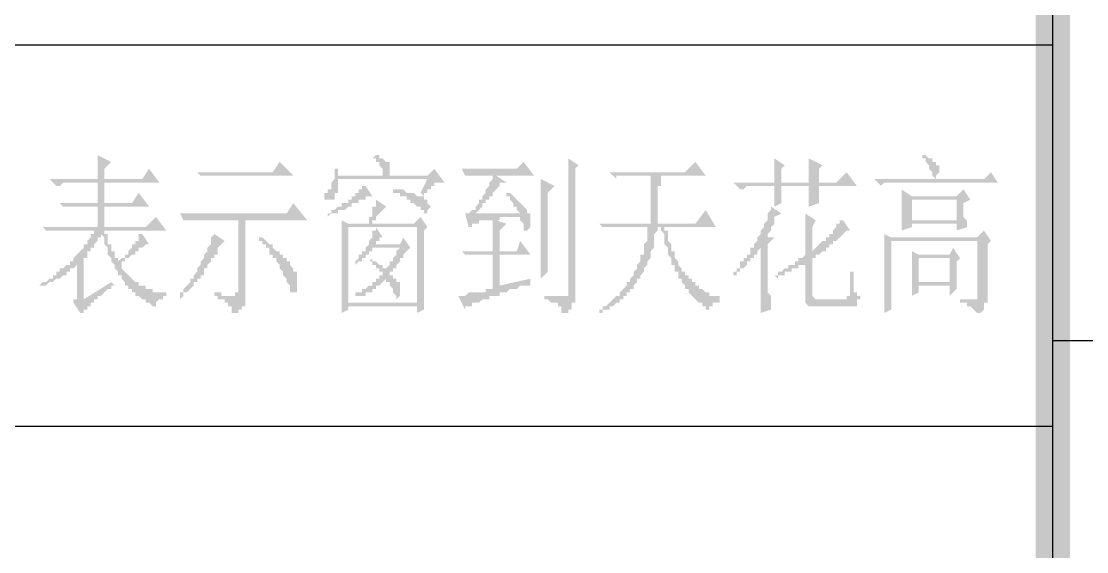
# Model space of a CAD drawing. Header units: inches. Extents: x 11 to 286, y 6 to 196.
# Drawn here: x 241.81 to 254.94, y 31.32 to 37.86 of the extents above; entities that cross this region are included whole.
import ezdxf

# ---------------------------------------------------------------- set-up
doc = ezdxf.new("R2010")
doc.units = ezdxf.units.IN
doc.header["$MEASUREMENT"] = 0
doc.layers.add('PDF_几何图形', color=7, linetype='Continuous')
doc.layers.add('PDF_实体填充', color=7, linetype='Continuous', true_color=0xffffff)

msp = doc.modelspace()

# ---------------------------------------------------------------- hatches: boundary and pattern name
at = {"layer": 'PDF_实体填充', "transparency": 33554559}
h = msp.add_hatch(color=7, dxfattribs=at)
h.paths.add_polyline_path([(254.734, 9.031), (254.31, 9.454), (14.661, 9.031)], flags=0)
h.paths.add_polyline_path([(254.31, 9.454), (14.661, 9.031), (15.085, 9.454)], flags=0)
h.paths.add_polyline_path([(14.661, 9.031), (15.085, 9.454), (14.661, 191.445)], flags=0)
h.paths.add_polyline_path([(15.085, 9.454), (14.661, 191.445), (15.085, 191.022)], flags=0)
h.paths.add_polyline_path([(14.661, 191.445), (15.085, 191.022), (254.734, 191.445)], flags=0)
h.paths.add_polyline_path([(15.085, 191.022), (254.734, 191.445), (254.31, 191.022)], flags=0)
h.paths.add_polyline_path([(254.734, 191.445), (254.31, 191.022), (254.734, 9.031)], flags=0)
h.paths.add_polyline_path([(254.31, 191.022), (254.734, 9.031), (254.31, 9.454), (254.31, 191.022)], flags=0)
h = msp.add_hatch(color=7, dxfattribs=at)
h.paths.add_polyline_path([(254.31, 191.445), (254.734, 191.022), (282.716, 191.445)], flags=0)
h.paths.add_polyline_path([(254.734, 191.022), (282.716, 191.445), (282.335, 191.022)], flags=0)
h.paths.add_polyline_path([(282.716, 191.445), (282.335, 191.022), (282.716, 9.031)], flags=0)
h.paths.add_polyline_path([(282.335, 191.022), (282.716, 9.031), (282.335, 9.454)], flags=0)
h.paths.add_polyline_path([(282.716, 9.031), (282.335, 9.454), (254.31, 9.031)], flags=0)
h.paths.add_polyline_path([(282.335, 9.454), (254.31, 9.031), (254.734, 9.454)], flags=0)
h.paths.add_polyline_path([(254.31, 9.031), (254.734, 9.454), (254.31, 191.445)], flags=0)
h.paths.add_polyline_path([(254.734, 9.454), (254.31, 191.445), (254.734, 191.022), (254.734, 9.454)], flags=0)
for points in [[(242.584, 34.431), (242.923, 34.643), (242.965, 34.6), (242.923, 34.6), (242.923, 34.558), (242.88, 34.558), (242.838, 34.516), (242.796, 34.473), (242.753, 34.473), (242.753, 34.431), (242.711, 34.431), (242.711, 34.389), (242.669, 34.389), (242.669, 34.346), (242.626, 34.346), (242.626, 34.304), (242.584, 34.304), (242.584, 34.262), (242.542, 34.262), (242.457, 34.389), (242.457, 34.431), (242.499, 34.431), (242.499, 34.473), (242.499, 34.516), (242.499, 34.854), (242.457, 34.812), (242.415, 34.812), (242.415, 34.77), (242.372, 34.77), (242.372, 34.727), (242.33, 34.727), (242.288, 34.685), (242.245, 34.685), (242.203, 34.643), (242.161, 34.643), (242.118, 34.6), (242.076, 34.6), (242.034, 34.6), (242.076, 34.643), (242.118, 34.643), (242.161, 34.685), (242.203, 34.685), (242.203, 34.727), (242.245, 34.727), (242.245, 34.77), (242.288, 34.77), (242.288, 34.812), (242.33, 34.812), (242.372, 34.854), (242.415, 34.854), (242.415, 34.897), (242.457, 34.897), (242.457, 34.939), (242.499, 34.981), (242.542, 35.024), (242.584, 35.066), (242.584, 35.108), (242.626, 35.108), (242.626, 35.151), (242.669, 35.193), (242.669, 35.235), (242.711, 35.235), (242.711, 35.278), (242.288, 35.278), (242.245, 35.278), (242.203, 35.278), (242.161, 35.278), (242.118, 35.278), (242.076, 35.32), (242.753, 35.32), (242.753, 35.574), (242.499, 35.574), (242.457, 35.574), (242.415, 35.574), (242.372, 35.574), (242.33, 35.574), (242.288, 35.616), (242.753, 35.616), (242.753, 35.87), (242.372, 35.87), (242.33, 35.87), (242.288, 35.828), (242.245, 35.828), (242.161, 35.913), (242.753, 35.913), (242.753, 35.955), (242.753, 35.997), (242.753, 36.04), (242.753, 36.082), (242.753, 36.124), (242.753, 36.167), (242.753, 36.209), (242.923, 36.124), (242.838, 36.04), (242.838, 35.913), (243.304, 35.913), (243.388, 36.04), (243.515, 35.87), (242.838, 35.87), (242.838, 35.616), (243.177, 35.616), (243.261, 35.743), (243.388, 35.574), (242.838, 35.574), (242.838, 35.32), (243.346, 35.32), (243.473, 35.447), (243.6, 35.278), (242.838, 35.278), (242.838, 35.235), (242.88, 35.235), (242.88, 35.193), (242.88, 35.151), (242.88, 35.108), (242.923, 35.108), (242.923, 35.066), (242.923, 35.024), (242.965, 35.024), (242.965, 34.981), (242.965, 34.939), (243.007, 34.939), (243.007, 34.897), (243.05, 34.939), (243.092, 34.939), (243.092, 34.981), (243.134, 34.981), (243.134, 35.024), (243.177, 35.066), (243.177, 35.108), (243.219, 35.108), (243.219, 35.151), (243.261, 35.151), (243.261, 35.193), (243.261, 35.235), (243.304, 35.235), (243.388, 35.108), (243.346, 35.108), (243.304, 35.066), (243.261, 35.066), (243.261, 35.024), (243.219, 35.024), (243.219, 34.981), (243.177, 34.981), (243.134, 34.939), (243.092, 34.939), (243.092, 34.897), (243.05, 34.897), (243.05, 34.854), (243.05, 34.812), (243.092, 34.77), (243.134, 34.727), (243.177, 34.685), (243.219, 34.643), (243.261, 34.643), (243.261, 34.6), (243.304, 34.6), (243.346, 34.6), (243.346, 34.558), (243.388, 34.558), (243.431, 34.558), (243.431, 34.516), (243.473, 34.516), (243.515, 34.516), (243.558, 34.516), (243.6, 34.516), (243.6, 34.473), (243.558, 34.473), (243.558, 34.431), (243.515, 34.431), (243.473, 34.389), (243.473, 34.346), (243.431, 34.346), (243.388, 34.389), (243.346, 34.389), (243.346, 34.431), (243.304, 34.431), (243.261, 34.473), (243.219, 34.473), (243.219, 34.516), (243.177, 34.516), (243.177, 34.558), (243.134, 34.558), (243.134, 34.6), (243.092, 34.6), (243.092, 34.643), (243.05, 34.685), (243.05, 34.727), (243.007, 34.727), (243.007, 34.77), (242.965, 34.812), (242.965, 34.854), (242.923, 34.897), (242.923, 34.939), (242.88, 34.981), (242.88, 35.024), (242.88, 35.066), (242.838, 35.108), (242.838, 35.151), (242.838, 35.193), (242.796, 35.235), (242.796, 35.193), (242.753, 35.193), (242.753, 35.151), (242.711, 35.108), (242.711, 35.066), (242.669, 35.066), (242.669, 35.024), (242.626, 35.024), (242.626, 34.981), (242.626, 34.939), (242.584, 34.939)], [(249.061, 35.997), (249.992, 35.997), (250.119, 36.124), (250.246, 35.955), (249.696, 35.955), (249.696, 35.913), (249.696, 35.87), (249.696, 35.828), (249.654, 35.828), (249.654, 35.786), (249.654, 35.743), (249.654, 35.701), (249.654, 35.659), (249.654, 35.616), (249.654, 35.574), (249.654, 35.532), (249.654, 35.489), (249.654, 35.447), (249.654, 35.405), (249.654, 35.362), (250.119, 35.362), (250.246, 35.532), (250.373, 35.32), (249.738, 35.32), (249.738, 35.278), (249.781, 35.278), (249.781, 35.235), (249.781, 35.193), (249.781, 35.151), (249.823, 35.108), (249.823, 35.066), (249.823, 35.024), (249.865, 35.024), (249.865, 34.981), (249.865, 34.939), (249.908, 34.897), (249.908, 34.854), (249.95, 34.812), (249.95, 34.77), (249.992, 34.77), (249.992, 34.727), (250.035, 34.727), (250.035, 34.685), (250.077, 34.685), (250.077, 34.643), (250.119, 34.643), (250.119, 34.6), (250.162, 34.6), (250.162, 34.558), (250.204, 34.558), (250.246, 34.516), (250.289, 34.516), (250.289, 34.473), (250.331, 34.473), (250.373, 34.473), (250.416, 34.473), (250.416, 34.431), (250.416, 34.389), (250.373, 34.389), (250.331, 34.389), (250.331, 34.346), (250.289, 34.346), (250.289, 34.304), (250.246, 34.304), (250.246, 34.346), (250.204, 34.346), (250.204, 34.389), (250.162, 34.389), (250.119, 34.431), (250.077, 34.473), (250.035, 34.516), (250.035, 34.558), (249.992, 34.558), (249.992, 34.6), (249.95, 34.643), (249.95, 34.685), (249.908, 34.685), (249.908, 34.727), (249.908, 34.77), (249.865, 34.77), (249.865, 34.812), (249.865, 34.854), (249.823, 34.854), (249.823, 34.897), (249.823, 34.939), (249.781, 34.981), (249.781, 35.024), (249.781, 35.066), (249.738, 35.108), (249.738, 35.151), (249.738, 35.193), (249.738, 35.235), (249.696, 35.278), (249.696, 35.32), (249.654, 35.32), (249.654, 35.278), (249.611, 35.235), (249.611, 35.193), (249.611, 35.151), (249.611, 35.108), (249.611, 35.066), (249.569, 35.024), (249.569, 34.981), (249.569, 34.939), (249.527, 34.897), (249.527, 34.854), (249.484, 34.812), (249.484, 34.77), (249.442, 34.727), (249.442, 34.685), (249.4, 34.685), (249.4, 34.643), (249.357, 34.6), (249.357, 34.558), (249.315, 34.558), (249.315, 34.516), (249.273, 34.516), (249.273, 34.473), (249.23, 34.473), (249.23, 34.431), (249.188, 34.431), (249.188, 34.389), (249.146, 34.389), (249.103, 34.346), (249.061, 34.346), (249.061, 34.304), (249.019, 34.304), (248.976, 34.304), (248.976, 34.262), (248.934, 34.262), (248.892, 34.262), (248.934, 34.262), (248.934, 34.304), (248.976, 34.304), (248.976, 34.346), (249.019, 34.346), (249.061, 34.389), (249.103, 34.431), (249.146, 34.473), (249.188, 34.473), (249.188, 34.516), (249.23, 34.558), (249.273, 34.6), (249.273, 34.643), (249.315, 34.643), (249.315, 34.685), (249.357, 34.727), (249.357, 34.77), (249.4, 34.812), (249.4, 34.854), (249.442, 34.897), (249.442, 34.939), (249.442, 34.981), (249.484, 34.981), (249.484, 35.024), (249.484, 35.066), (249.484, 35.108), (249.527, 35.151), (249.527, 35.193), (249.527, 35.235), (249.527, 35.278), (249.527, 35.32), (249.146, 35.32), (249.103, 35.32), (249.061, 35.32), (249.019, 35.32), (248.976, 35.32), (248.934, 35.362), (249.569, 35.362), (249.569, 35.405), (249.569, 35.447), (249.569, 35.489), (249.569, 35.532), (249.569, 35.574), (249.569, 35.616), (249.569, 35.659), (249.569, 35.701), (249.569, 35.743), (249.569, 35.786), (249.569, 35.828), (249.569, 35.87), (249.569, 35.913), (249.569, 35.955), (249.273, 35.955), (249.23, 35.955), (249.188, 35.955), (249.146, 35.955), (249.146, 35.913)]]:
    msp.add_hatch(color=7, dxfattribs=at).paths.add_polyline_path(points, flags=0)
h = msp.add_hatch(color=7, dxfattribs=at)
h.paths.add_polyline_path([(243.981, 35.997), (244.912, 35.997), (244.997, 36.124), (245.166, 35.955), (244.193, 35.955), (244.193, 35.955), (244.15, 35.955), (244.15, 35.955), (244.108, 35.955), (244.108, 35.955), (244.108, 35.955), (244.066, 35.955), (244.066, 35.955), (244.023, 35.955), (244.023, 35.955), (243.981, 35.997)], flags=0)
h.paths.add_polyline_path([(243.769, 35.489), (245.082, 35.489), (245.166, 35.616), (245.336, 35.405), (244.574, 35.405), (244.574, 34.516), (244.574, 34.473), (244.574, 34.473), (244.574, 34.431), (244.574, 34.431), (244.574, 34.431), (244.574, 34.389), (244.574, 34.389), (244.574, 34.346), (244.574, 34.346), (244.531, 34.346), (244.531, 34.346), (244.531, 34.304), (244.489, 34.304), (244.489, 34.304), (244.489, 34.262), (244.447, 34.262), (244.447, 34.262), (244.404, 34.262), (244.404, 34.262), (244.404, 34.262), (244.404, 34.304), (244.404, 34.304), (244.404, 34.304), (244.404, 34.304), (244.404, 34.346), (244.362, 34.346), (244.362, 34.346), (244.362, 34.389), (244.362, 34.389), (244.32, 34.389), (244.32, 34.389), (244.32, 34.431), (244.277, 34.431), (244.277, 34.431), (244.235, 34.431), (244.235, 34.473), (244.193, 34.473), (244.193, 34.473), (244.193, 34.516), (244.193, 34.516), (244.235, 34.516), (244.277, 34.516), (244.277, 34.473), (244.32, 34.473), (244.32, 34.473), (244.32, 34.473), (244.362, 34.473), (244.362, 34.473), (244.404, 34.473), (244.404, 34.473), (244.404, 34.473), (244.404, 34.473), (244.447, 34.473), (244.447, 34.473), (244.447, 34.473), (244.447, 34.516), (244.489, 34.516), (244.489, 34.516), (244.489, 34.558), (244.489, 34.558), (244.489, 34.6), (244.489, 34.6), (244.489, 35.405), (243.981, 35.405), (243.981, 35.405), (243.939, 35.405), (243.939, 35.405), (243.896, 35.405), (243.896, 35.405), (243.896, 35.405), (243.854, 35.405), (243.854, 35.405), (243.812, 35.405), (243.812, 35.405), (243.769, 35.489)], flags=0)
h.paths.add_polyline_path([(244.193, 35.235), (244.32, 35.151), (244.277, 35.108), (244.235, 35.066), (244.235, 35.066), (244.235, 35.024), (244.235, 35.024), (244.235, 34.981), (244.193, 34.981), (244.193, 34.981), (244.193, 34.939), (244.15, 34.939), (244.15, 34.897), (244.15, 34.897), (244.15, 34.897), (244.108, 34.854), (244.108, 34.854), (244.108, 34.812), (244.108, 34.812), (244.066, 34.812), (244.066, 34.77), (244.066, 34.77), (244.066, 34.727), (244.023, 34.727), (244.023, 34.727), (244.023, 34.685), (244.023, 34.685), (243.981, 34.685), (243.981, 34.643), (243.981, 34.643), (243.939, 34.643), (243.939, 34.6), (243.939, 34.6), (243.939, 34.6), (243.896, 34.558), (243.896, 34.558), (243.896, 34.558), (243.854, 34.516), (243.854, 34.516), (243.854, 34.516), (243.812, 34.516), (243.812, 34.473), (243.812, 34.473), (243.812, 34.473), (243.769, 34.431), (243.769, 34.431), (243.769, 34.473), (243.769, 34.473), (243.769, 34.516), (243.812, 34.516), (243.812, 34.516), (243.812, 34.558), (243.812, 34.558), (243.854, 34.6), (243.854, 34.6), (243.854, 34.6), (243.896, 34.643), (243.896, 34.643), (243.896, 34.643), (243.896, 34.685), (243.939, 34.685), (243.939, 34.727), (243.939, 34.727), (243.939, 34.727), (243.981, 34.77), (243.981, 34.77), (243.981, 34.812), (243.981, 34.812), (243.981, 34.812), (244.023, 34.854), (244.023, 34.854), (244.023, 34.897), (244.023, 34.897), (244.066, 34.939), (244.066, 34.939), (244.066, 34.939), (244.066, 34.981), (244.066, 34.981), (244.108, 35.024), (244.108, 35.024), (244.108, 35.066), (244.108, 35.066), (244.108, 35.066), (244.15, 35.108), (244.15, 35.108), (244.15, 35.151), (244.15, 35.151), (244.15, 35.193), (244.15, 35.193), (244.193, 35.235), (244.193, 35.235), (244.193, 35.235), (244.193, 35.235)], flags=0)
h.paths.add_polyline_path([(244.785, 35.193), (244.785, 35.193), (244.828, 35.151), (244.828, 35.151), (244.828, 35.151), (244.87, 35.108), (244.87, 35.108), (244.912, 35.108), (244.912, 35.066), (244.912, 35.066), (244.955, 35.024), (244.955, 35.024), (244.955, 35.024), (244.997, 35.024), (244.997, 34.981), (244.997, 34.981), (245.039, 34.981), (245.039, 34.939), (245.039, 34.939), (245.039, 34.939), (245.082, 34.939), (245.082, 34.897), (245.082, 34.897), (245.082, 34.897), (245.124, 34.897), (245.124, 34.854), (245.124, 34.854), (245.124, 34.854), (245.124, 34.854), (245.166, 34.812), (245.166, 34.812), (245.166, 34.77), (245.209, 34.77), (245.209, 34.727), (245.209, 34.727), (245.209, 34.727), (245.209, 34.685), (245.209, 34.685), (245.209, 34.685), (245.209, 34.643), (245.209, 34.643), (245.209, 34.6), (245.209, 34.6), (245.209, 34.558), (245.209, 34.558), (245.209, 34.516), (245.166, 34.516), (245.166, 34.516), (245.166, 34.516), (245.166, 34.516), (245.166, 34.516), (245.124, 34.516), (245.124, 34.558), (245.124, 34.6), (245.124, 34.6), (245.124, 34.6), (245.082, 34.643), (245.082, 34.643), (245.082, 34.643), (245.082, 34.685), (245.082, 34.685), (245.039, 34.727), (245.039, 34.727), (245.039, 34.77), (245.039, 34.77), (244.997, 34.812), (244.997, 34.812), (244.997, 34.812), (244.997, 34.854), (244.997, 34.854), (244.955, 34.897), (244.955, 34.897), (244.955, 34.897), (244.955, 34.939), (244.912, 34.939), (244.912, 34.939), (244.912, 34.981), (244.912, 34.981), (244.87, 34.981), (244.87, 35.024), (244.87, 35.024), (244.87, 35.066), (244.828, 35.066), (244.828, 35.066), (244.828, 35.108), (244.785, 35.108), (244.785, 35.151), (244.785, 35.151), (244.743, 35.151), (244.743, 35.193), (244.785, 35.193), (244.785, 35.193)], flags=0)
h = msp.add_hatch(color=7, dxfattribs=at)
h.paths.add_polyline_path([(246.775, 35.278), (246.775, 35.235), (246.775, 35.193), (246.775, 35.151), (246.775, 35.151), (246.775, 35.108), (246.775, 35.066), (246.775, 35.024), (246.775, 35.024), (246.775, 34.981), (246.775, 34.939), (246.775, 34.897), (246.775, 34.897), (246.775, 34.854), (246.775, 34.854), (246.775, 34.812), (246.775, 34.77), (246.775, 34.77), (246.775, 34.727), (246.775, 34.727), (246.775, 34.685), (246.775, 34.643), (246.775, 34.643), (246.775, 34.6), (246.775, 34.6), (246.775, 34.558), (246.775, 34.558), (246.775, 34.558), (246.775, 34.516), (246.775, 34.516), (246.775, 34.473), (246.775, 34.473), (246.775, 34.473), (246.775, 34.431), (246.775, 34.431), (246.775, 34.431), (246.775, 34.389), (246.775, 34.389), (246.775, 34.389), (246.775, 34.346), (246.775, 34.346), (246.775, 34.346), (246.775, 34.346), (246.775, 34.346), (246.775, 34.304), (246.775, 34.304), (246.69, 34.262), (246.69, 34.346), (245.844, 34.346), (245.844, 34.304), (245.759, 34.262), (245.759, 34.262), (245.759, 34.304), (245.759, 34.304), (245.759, 34.346), (245.759, 34.346), (245.759, 34.389), (245.759, 34.389), (245.759, 34.431), (245.759, 34.431), (245.759, 34.473), (245.759, 34.473), (245.759, 34.516), (245.759, 34.516), (245.759, 34.558), (245.759, 34.558), (245.759, 34.6), (245.759, 34.6), (245.759, 34.643), (245.759, 34.643), (245.759, 34.685), (245.759, 34.685), (245.759, 34.727), (245.759, 34.727), (245.759, 34.77), (245.759, 34.77), (245.759, 34.812), (245.759, 34.812), (245.759, 34.854), (245.759, 34.854), (245.759, 34.897), (245.759, 34.897), (245.759, 34.939), (245.759, 34.939), (245.759, 34.981), (245.759, 34.981), (245.759, 35.024), (245.759, 35.024), (245.759, 35.066), (245.759, 35.066), (245.759, 35.108), (245.759, 35.108), (245.759, 35.151), (245.759, 35.151), (245.759, 35.193), (245.759, 35.193), (245.759, 35.235), (245.759, 35.235), (245.759, 35.278), (245.759, 35.278), (245.759, 35.32), (245.759, 35.32), (245.759, 35.362), (245.759, 35.362), (245.759, 35.405), (245.759, 35.405), (245.844, 35.362), (246.098, 35.362), (246.098, 35.362), (246.098, 35.405), (246.098, 35.405), (246.098, 35.447), (246.14, 35.447), (246.14, 35.447), (246.14, 35.489), (246.14, 35.489), (246.14, 35.532), (246.14, 35.532), (246.14, 35.574), (246.182, 35.574), (246.182, 35.616), (246.182, 35.616), (246.182, 35.659), (246.182, 35.659), (246.309, 35.574), (246.309, 35.574), (246.309, 35.574), (246.267, 35.532), (246.267, 35.532), (246.267, 35.532), (246.267, 35.532), (246.225, 35.489), (246.225, 35.489), (246.225, 35.489), (246.182, 35.447), (246.182, 35.447), (246.182, 35.405), (246.14, 35.405), (246.14, 35.362), (246.14, 35.362), (246.648, 35.362), (246.733, 35.447), (246.817, 35.32), (246.775, 35.278)], flags=0)
h.paths.add_polyline_path([(245.844, 35.32), (245.844, 34.389), (246.69, 34.389), (246.69, 35.32), (245.844, 35.32)], flags=0)
h.paths.add_polyline_path([(246.352, 34.727), (246.394, 34.727), (246.394, 34.727), (246.394, 34.685), (246.436, 34.685), (246.436, 34.685), (246.436, 34.643), (246.436, 34.643), (246.479, 34.643), (246.479, 34.643), (246.479, 34.6), (246.479, 34.6), (246.479, 34.558), (246.479, 34.558), (246.479, 34.516), (246.479, 34.516), (246.479, 34.473), (246.479, 34.473), (246.479, 34.473), (246.436, 34.431), (246.436, 34.431), (246.436, 34.431), (246.436, 34.473), (246.436, 34.473), (246.394, 34.516), (246.394, 34.516), (246.394, 34.516), (246.394, 34.558), (246.394, 34.558), (246.352, 34.6), (246.352, 34.6), (246.352, 34.643), (246.352, 34.643), (246.309, 34.643), (246.309, 34.685), (246.309, 34.685), (246.309, 34.685), (246.267, 34.643), (246.267, 34.643), (246.267, 34.643), (246.225, 34.6), (246.225, 34.6), (246.225, 34.6), (246.182, 34.6), (246.182, 34.558), (246.182, 34.558), (246.14, 34.558), (246.14, 34.558), (246.14, 34.516), (246.098, 34.516), (246.098, 34.516), (246.055, 34.516), (246.055, 34.516), (246.055, 34.473), (246.013, 34.473), (246.013, 34.473), (246.013, 34.473), (245.971, 34.473), (245.971, 34.473), (245.928, 34.473), (245.928, 34.431), (245.928, 34.431), (245.928, 34.431), (245.928, 34.473), (245.928, 34.473), (245.928, 34.516), (245.971, 34.516), (245.971, 34.516), (246.013, 34.516), (246.013, 34.516), (246.013, 34.558), (246.055, 34.558), (246.055, 34.558), (246.055, 34.558), (246.098, 34.6), (246.098, 34.6), (246.098, 34.6), (246.14, 34.6), (246.14, 34.643), (246.14, 34.643), (246.182, 34.643), (246.182, 34.685), (246.182, 34.685), (246.225, 34.685), (246.225, 34.685), (246.225, 34.727), (246.267, 34.727), (246.267, 34.727), (246.267, 34.727), (246.267, 34.77), (246.225, 34.77), (246.225, 34.812), (246.225, 34.812), (246.182, 34.812), (246.182, 34.854), (246.182, 34.854), (246.14, 34.854), (246.14, 34.854), (246.14, 34.897), (246.14, 34.897), (246.098, 34.897), (246.14, 34.939), (246.14, 34.939), (246.14, 34.897), (246.182, 34.897), (246.182, 34.897), (246.182, 34.897), (246.225, 34.854), (246.225, 34.854), (246.225, 34.854), (246.267, 34.854), (246.267, 34.812), (246.309, 34.812), (246.309, 34.812), (246.309, 34.812), (246.309, 34.812), (246.309, 34.812), (246.352, 34.854), (246.352, 34.854), (246.352, 34.854), (246.352, 34.897), (246.394, 34.897), (246.394, 34.939), (246.394, 34.939), (246.394, 34.939), (246.436, 34.981), (246.436, 34.981), (246.436, 35.024), (246.436, 35.024), (246.479, 35.066), (246.14, 35.066), (246.14, 35.024), (246.14, 35.024), (246.14, 35.024), (246.098, 35.024), (246.098, 34.981), (246.098, 34.981), (246.055, 34.981), (246.055, 34.939), (246.055, 34.939), (246.013, 34.939), (246.013, 34.939), (246.013, 34.897), (245.971, 34.897), (245.971, 34.897), (245.928, 34.854), (245.928, 34.854), (245.928, 34.897), (245.928, 34.897), (245.971, 34.939), (245.971, 34.939), (245.971, 34.981), (246.013, 34.981), (246.013, 34.981), (246.013, 35.024), (246.055, 35.024), (246.055, 35.024), (246.055, 35.066), (246.055, 35.066), (246.055, 35.066), (246.098, 35.108), (246.098, 35.108), (246.098, 35.108), (246.098, 35.151), (246.098, 35.151), (246.14, 35.193), (246.14, 35.193), (246.14, 35.235), (246.14, 35.235), (246.14, 35.235), (246.14, 35.278), (246.182, 35.278), (246.182, 35.32), (246.267, 35.193), (246.267, 35.193), (246.267, 35.193), (246.225, 35.193), (246.225, 35.151), (246.225, 35.151), (246.182, 35.151), (246.182, 35.108), (246.182, 35.108), (246.479, 35.108), (246.521, 35.193), (246.606, 35.066), (246.563, 35.024), (246.521, 34.981), (246.521, 34.981), (246.521, 34.939), (246.521, 34.939), (246.479, 34.939), (246.479, 34.897), (246.479, 34.897), (246.436, 34.854), (246.436, 34.854), (246.436, 34.854), (246.436, 34.812), (246.394, 34.812), (246.394, 34.812), (246.394, 34.77), (246.394, 34.77), (246.352, 34.77), (246.352, 34.727), (246.352, 34.727)], flags=0)
h.paths.add_polyline_path([(246.733, 35.743), (246.817, 35.913), (245.717, 35.913), (245.717, 35.87), (245.717, 35.828), (245.717, 35.828), (245.717, 35.786), (245.717, 35.786), (245.717, 35.743), (245.717, 35.743), (245.674, 35.743), (245.674, 35.701), (245.674, 35.701), (245.674, 35.701), (245.674, 35.659), (245.632, 35.659), (245.632, 35.659), (245.632, 35.659), (245.59, 35.659), (245.59, 35.659), (245.59, 35.659), (245.59, 35.659), (245.547, 35.659), (245.547, 35.701), (245.547, 35.701), (245.547, 35.701), (245.547, 35.743), (245.59, 35.743), (245.59, 35.743), (245.59, 35.786), (245.59, 35.786), (245.632, 35.786), (245.632, 35.828), (245.632, 35.828), (245.632, 35.828), (245.632, 35.87), (245.632, 35.87), (245.674, 35.913), (245.674, 35.913), (245.674, 35.955), (245.674, 35.955), (245.674, 35.997), (245.674, 35.997), (245.674, 36.04), (245.717, 36.04), (245.717, 35.955), (246.267, 35.955), (246.267, 35.955), (246.267, 35.997), (246.267, 35.997), (246.267, 36.04), (246.267, 36.04), (246.225, 36.082), (246.225, 36.082), (246.225, 36.082), (246.225, 36.082), (246.225, 36.124), (246.182, 36.124), (246.182, 36.167), (246.182, 36.167), (246.14, 36.167), (246.14, 36.167), (246.182, 36.209), (246.182, 36.209), (246.225, 36.209), (246.225, 36.167), (246.267, 36.167), (246.267, 36.167), (246.267, 36.167), (246.309, 36.124), (246.309, 36.124), (246.309, 36.124), (246.352, 36.124), (246.352, 36.124), (246.352, 36.124), (246.352, 36.082), (246.352, 36.082), (246.352, 36.04), (246.352, 36.04), (246.352, 36.04), (246.352, 35.997), (246.352, 35.997), (246.352, 35.955), (246.309, 35.955), (246.309, 35.955), (246.817, 35.955), (246.902, 36.04), (247.029, 35.87), (246.987, 35.87), (246.987, 35.87), (246.944, 35.87), (246.944, 35.87), (246.944, 35.87), (246.902, 35.87), (246.902, 35.828), (246.902, 35.828), (246.86, 35.828), (246.86, 35.786), (246.86, 35.786), (246.817, 35.786), (246.817, 35.743), (246.817, 35.743), (246.775, 35.743), (246.775, 35.701), (246.775, 35.701), (246.733, 35.743)], flags=0)
h.paths.add_polyline_path([(246.055, 35.828), (246.14, 35.701), (246.14, 35.701), (246.098, 35.701), (246.098, 35.701), (246.098, 35.701), (246.055, 35.701), (246.055, 35.701), (246.055, 35.659), (246.013, 35.659), (246.013, 35.659), (245.971, 35.659), (245.971, 35.659), (245.971, 35.616), (245.928, 35.616), (245.928, 35.616), (245.928, 35.616), (245.886, 35.616), (245.886, 35.574), (245.886, 35.574), (245.844, 35.574), (245.844, 35.574), (245.844, 35.574), (245.801, 35.532), (245.801, 35.532), (245.759, 35.532), (245.759, 35.532), (245.759, 35.532), (245.717, 35.532), (245.717, 35.489), (245.674, 35.489), (245.674, 35.489), (245.674, 35.489), (245.632, 35.489), (245.632, 35.489), (245.59, 35.447), (245.59, 35.489), (245.632, 35.489), (245.632, 35.532), (245.632, 35.532), (245.674, 35.532), (245.674, 35.532), (245.674, 35.532), (245.717, 35.574), (245.717, 35.574), (245.717, 35.574), (245.759, 35.574), (245.759, 35.574), (245.759, 35.616), (245.801, 35.616), (245.801, 35.616), (245.844, 35.616), (245.844, 35.659), (245.844, 35.659), (245.886, 35.659), (245.886, 35.701), (245.886, 35.701), (245.928, 35.701), (245.928, 35.701), (245.928, 35.743), (245.971, 35.743), (245.971, 35.743), (245.971, 35.786), (246.013, 35.786), (246.013, 35.786), (246.013, 35.828), (246.013, 35.828), (246.055, 35.828), (246.055, 35.828), (246.055, 35.828)], flags=0)
h.paths.add_polyline_path([(246.394, 35.786), (246.436, 35.786), (246.436, 35.786), (246.479, 35.786), (246.479, 35.786), (246.521, 35.786), (246.521, 35.786), (246.563, 35.743), (246.563, 35.743), (246.606, 35.743), (246.606, 35.743), (246.606, 35.743), (246.648, 35.743), (246.648, 35.743), (246.69, 35.701), (246.69, 35.701), (246.69, 35.701), (246.69, 35.701), (246.733, 35.701), (246.733, 35.701), (246.733, 35.701), (246.733, 35.701), (246.775, 35.701), (246.775, 35.659), (246.775, 35.659), (246.817, 35.659), (246.817, 35.616), (246.817, 35.616), (246.817, 35.616), (246.86, 35.574), (246.86, 35.574), (246.86, 35.574), (246.817, 35.532), (246.817, 35.489), (246.817, 35.489), (246.817, 35.489), (246.817, 35.489), (246.817, 35.489), (246.775, 35.489), (246.775, 35.489), (246.775, 35.489), (246.775, 35.532), (246.733, 35.532), (246.733, 35.532), (246.733, 35.574), (246.69, 35.574), (246.69, 35.574), (246.69, 35.574), (246.648, 35.616), (246.648, 35.616), (246.606, 35.616), (246.606, 35.659), (246.606, 35.659), (246.606, 35.659), (246.563, 35.659), (246.563, 35.659), (246.563, 35.701), (246.521, 35.701), (246.521, 35.701), (246.479, 35.701), (246.479, 35.701), (246.479, 35.743), (246.436, 35.743), (246.436, 35.743), (246.394, 35.743), (246.394, 35.786), (246.394, 35.786), (246.394, 35.786), (246.394, 35.786)], flags=0)
h = msp.add_hatch(color=7, dxfattribs=at)
h.paths.add_polyline_path([(247.622, 35.024), (247.622, 35.405), (247.579, 35.405), (247.579, 35.405), (247.537, 35.405), (247.537, 35.405), (247.495, 35.405), (247.495, 35.405), (247.452, 35.405), (247.452, 35.362), (247.41, 35.362), (247.41, 35.362), (247.41, 35.362), (247.368, 35.362), (247.368, 35.362), (247.368, 35.362), (247.368, 35.362), (247.368, 35.32), (247.325, 35.32), (247.325, 35.32), (247.283, 35.489), (247.283, 35.489), (247.325, 35.489), (247.325, 35.489), (247.325, 35.489), (247.325, 35.489), (247.368, 35.532), (247.368, 35.532), (247.368, 35.532), (247.41, 35.532), (247.41, 35.574), (247.41, 35.574), (247.452, 35.616), (247.452, 35.616), (247.452, 35.616), (247.452, 35.659), (247.495, 35.659), (247.495, 35.701), (247.495, 35.701), (247.495, 35.701), (247.537, 35.743), (247.537, 35.743), (247.537, 35.786), (247.537, 35.786), (247.579, 35.828), (247.579, 35.828), (247.579, 35.828), (247.579, 35.87), (247.579, 35.87), (247.622, 35.913), (247.622, 35.913), (247.622, 35.955), (247.622, 35.955), (247.622, 35.955), (247.452, 35.955), (247.452, 35.955), (247.41, 35.955), (247.41, 35.955), (247.368, 35.955), (247.368, 35.955), (247.368, 35.955), (247.325, 35.955), (247.325, 35.955), (247.325, 35.955), (247.283, 35.955), (247.241, 36.04), (247.918, 36.04), (248.003, 36.124), (248.13, 35.955), (247.664, 35.955), (247.791, 35.87), (247.749, 35.87), (247.749, 35.87), (247.749, 35.87), (247.706, 35.87), (247.706, 35.828), (247.706, 35.828), (247.706, 35.828), (247.664, 35.786), (247.664, 35.786), (247.664, 35.786), (247.622, 35.743), (247.622, 35.743), (247.622, 35.743), (247.622, 35.701), (247.579, 35.701), (247.579, 35.701), (247.579, 35.659), (247.537, 35.659), (247.537, 35.659), (247.537, 35.616), (247.537, 35.616), (247.495, 35.616), (247.495, 35.574), (247.495, 35.574), (247.452, 35.532), (247.452, 35.532), (247.452, 35.532), (247.41, 35.489), (247.41, 35.489), (247.41, 35.489), (247.96, 35.489), (247.918, 35.532), (247.918, 35.532), (247.918, 35.532), (247.918, 35.574), (247.876, 35.574), (247.876, 35.616), (247.876, 35.616), (247.876, 35.616), (247.833, 35.659), (247.833, 35.659), (247.833, 35.659), (247.833, 35.701), (247.791, 35.701), (247.791, 35.743), (247.791, 35.743), (247.791, 35.743), (247.833, 35.743), (247.833, 35.743), (247.876, 35.701), (247.876, 35.701), (247.918, 35.659), (247.918, 35.659), (247.96, 35.616), (247.96, 35.616), (247.96, 35.616), (248.003, 35.574), (248.003, 35.574), (248.003, 35.574), (248.045, 35.532), (248.045, 35.532), (248.045, 35.532), (248.045, 35.489), (248.087, 35.489), (248.087, 35.489), (248.087, 35.489), (248.087, 35.447), (248.087, 35.447), (248.087, 35.447), (248.087, 35.447), (248.087, 35.447), (248.087, 35.405), (248.087, 35.405), (248.087, 35.362), (248.087, 35.362), (248.087, 35.32), (248.087, 35.32), (248.087, 35.32), (248.045, 35.278), (248.045, 35.278), (248.045, 35.278), (248.045, 35.278), (248.003, 35.278), (248.003, 35.278), (248.003, 35.32), (248.003, 35.32), (248.003, 35.32), (248.003, 35.362), (248.003, 35.362), (247.96, 35.405), (247.96, 35.405), (247.96, 35.447), (247.96, 35.447), (247.918, 35.447), (247.918, 35.447), (247.918, 35.447), (247.876, 35.447), (247.876, 35.447), (247.833, 35.447), (247.833, 35.447), (247.833, 35.447), (247.791, 35.447), (247.791, 35.447), (247.749, 35.447), (247.749, 35.447), (247.749, 35.447), (247.706, 35.447), (247.706, 35.405), (247.664, 35.405), (247.664, 35.405), (247.791, 35.362), (247.706, 35.278), (247.706, 35.024), (247.918, 35.024), (247.96, 35.151), (248.087, 34.981), (247.706, 34.981), (247.706, 34.6), (248.087, 34.685), (248.087, 34.643), (248.087, 34.6), (248.045, 34.6), (248.003, 34.6), (248.003, 34.6), (247.96, 34.6), (247.918, 34.558), (247.918, 34.558), (247.876, 34.558), (247.876, 34.558), (247.833, 34.558), (247.791, 34.516), (247.791, 34.516), (247.749, 34.516), (247.749, 34.516), (247.706, 34.516), (247.706, 34.473), (247.664, 34.473), (247.664, 34.473), (247.622, 34.473), (247.622, 34.473), (247.579, 34.473), (247.579, 34.431), (247.579, 34.431), (247.537, 34.431), (247.537, 34.431), (247.495, 34.431), (247.495, 34.431), (247.495, 34.431), (247.452, 34.389), (247.452, 34.389), (247.452, 34.389), (247.41, 34.389), (247.41, 34.389), (247.41, 34.389), (247.368, 34.389), (247.368, 34.389), (247.368, 34.346), (247.368, 34.346), (247.368, 34.346), (247.325, 34.346), (247.325, 34.346), (247.325, 34.346), (247.325, 34.346), (247.325, 34.346), (247.325, 34.346), (247.283, 34.346), (247.283, 34.304), (247.283, 34.304), (247.283, 34.304), (247.283, 34.304), (247.283, 34.304), (247.198, 34.473), (247.241, 34.473), (247.241, 34.473), (247.241, 34.473), (247.241, 34.473), (247.283, 34.473), (247.283, 34.473), (247.283, 34.473), (247.325, 34.516), (247.325, 34.516), (247.325, 34.516), (247.368, 34.516), (247.368, 34.516), (247.368, 34.516), (247.41, 34.516), (247.41, 34.516), (247.452, 34.516), (247.452, 34.516), (247.495, 34.516), (247.495, 34.516), (247.537, 34.516), (247.537, 34.558), (247.579, 34.558), (247.579, 34.558), (247.622, 34.558), (247.622, 34.558), (247.622, 34.981), (247.368, 34.981), (247.283, 34.981), (247.241, 35.024), (247.622, 35.024)], flags=0)
h.paths.add_polyline_path([(248.299, 35.743), (248.299, 34.981), (248.299, 34.981), (248.299, 34.939), (248.299, 34.939), (248.299, 34.897), (248.299, 34.897), (248.299, 34.854), (248.299, 34.854), (248.299, 34.812), (248.299, 34.812), (248.299, 34.77), (248.299, 34.77), (248.214, 34.685), (248.214, 34.727), (248.214, 34.727), (248.214, 34.77), (248.214, 34.77), (248.214, 34.812), (248.214, 34.812), (248.214, 34.854), (248.214, 34.854), (248.214, 34.897), (248.214, 34.897), (248.214, 34.939), (248.214, 34.939), (248.214, 34.981), (248.214, 34.981), (248.214, 35.024), (248.214, 35.024), (248.214, 35.066), (248.214, 35.066), (248.214, 35.108), (248.214, 35.108), (248.214, 35.151), (248.214, 35.151), (248.214, 35.193), (248.214, 35.193), (248.214, 35.235), (248.214, 35.235), (248.214, 35.278), (248.214, 35.32), (248.214, 35.32), (248.214, 35.32), (248.214, 35.362), (248.214, 35.362), (248.214, 35.405), (248.214, 35.447), (248.214, 35.447), (248.214, 35.489), (248.214, 35.489), (248.214, 35.532), (248.214, 35.532), (248.214, 35.574), (248.214, 35.574), (248.214, 35.616), (248.214, 35.616), (248.214, 35.659), (248.214, 35.659), (248.214, 35.701), (248.214, 35.701), (248.214, 35.743), (248.214, 35.743), (248.214, 35.786), (248.214, 35.786), (248.214, 35.828), (248.214, 35.828), (248.214, 35.87), (248.214, 35.87), (248.214, 35.913), (248.214, 35.913), (248.214, 35.913), (248.384, 35.828), (248.299, 35.743)], flags=0)
h.paths.add_polyline_path([(248.257, 34.431), (248.257, 34.473), (248.299, 34.473), (248.299, 34.473), (248.299, 34.473), (248.341, 34.473), (248.341, 34.473), (248.384, 34.473), (248.384, 34.473), (248.426, 34.473), (248.426, 34.473), (248.426, 34.473), (248.468, 34.473), (248.468, 34.473), (248.511, 34.473), (248.511, 34.473), (248.511, 34.473), (248.511, 34.473), (248.553, 34.473), (248.553, 34.473), (248.553, 34.516), (248.553, 34.516), (248.553, 34.558), (248.553, 34.558), (248.553, 34.6), (248.553, 35.913), (248.553, 35.913), (248.553, 35.955), (248.553, 35.955), (248.553, 35.955), (248.553, 35.997), (248.553, 35.997), (248.553, 36.04), (248.553, 36.04), (248.553, 36.082), (248.553, 36.124), (248.553, 36.124), (248.553, 36.167), (248.553, 36.167), (248.553, 36.167), (248.68, 36.082), (248.638, 36.04), (248.638, 34.516), (248.638, 34.473), (248.638, 34.473), (248.638, 34.431), (248.638, 34.431), (248.638, 34.389), (248.638, 34.389), (248.595, 34.389), (248.595, 34.346), (248.595, 34.346), (248.595, 34.346), (248.595, 34.304), (248.553, 34.304), (248.553, 34.304), (248.553, 34.262), (248.511, 34.262), (248.511, 34.262), (248.511, 34.262), (248.468, 34.262), (248.468, 34.262), (248.468, 34.262), (248.468, 34.304), (248.468, 34.304), (248.468, 34.304), (248.468, 34.346), (248.426, 34.346), (248.426, 34.346), (248.426, 34.346), (248.426, 34.389), (248.384, 34.389), (248.384, 34.389), (248.341, 34.389), (248.341, 34.389), (248.299, 34.431), (248.299, 34.431), (248.257, 34.431), (248.257, 34.431), (248.257, 34.431), (248.257, 34.431)], flags=0)
h = msp.add_hatch(color=7, dxfattribs=at)
h.paths.add_polyline_path([(251.516, 35.87), (251.516, 35.87), (251.516, 35.913), (251.516, 35.913), (251.516, 35.955), (251.516, 35.955), (251.516, 35.997), (251.516, 35.997), (251.516, 36.04), (251.516, 36.04), (251.516, 36.082), (251.516, 36.082), (251.516, 36.124), (251.516, 36.124), (251.516, 36.167), (251.516, 36.167), (251.686, 36.082), (251.643, 36.04), (251.643, 35.87), (251.855, 35.87), (251.982, 35.997), (252.109, 35.828), (251.643, 35.828), (251.643, 35.616), (251.516, 35.574), (251.516, 35.828), (251.178, 35.828), (251.178, 35.616), (251.093, 35.574), (251.093, 35.828), (250.797, 35.828), (250.754, 35.828), (250.754, 35.828), (250.754, 35.828), (250.712, 35.786), (250.712, 35.786), (250.67, 35.786), (250.67, 35.786), (250.67, 35.786), (250.585, 35.87), (251.093, 35.87), (251.093, 35.87), (251.093, 35.913), (251.093, 35.913), (251.093, 35.955), (251.093, 35.955), (251.093, 35.997), (251.093, 35.997), (251.093, 36.04), (251.093, 36.04), (251.093, 36.082), (251.093, 36.082), (251.093, 36.124), (251.093, 36.124), (251.093, 36.167), (251.093, 36.167), (251.22, 36.082), (251.178, 36.04), (251.178, 35.87), (251.516, 35.87)], flags=0)
h.paths.add_polyline_path([(251.008, 35.108), (251.008, 35.108), (251.008, 35.066), (251.008, 35.024), (251.008, 34.981), (251.008, 34.939), (251.008, 34.939), (251.008, 34.897), (251.008, 34.854), (251.008, 34.854), (251.008, 34.812), (251.008, 34.77), (251.008, 34.77), (251.008, 34.727), (251.008, 34.727), (251.008, 34.685), (251.008, 34.643), (251.008, 34.643), (251.008, 34.6), (251.008, 34.6), (251.008, 34.558), (251.008, 34.558), (251.008, 34.516), (251.008, 34.516), (251.008, 34.516), (251.051, 34.473), (251.051, 34.473), (251.051, 34.431), (251.051, 34.431), (251.051, 34.431), (251.051, 34.389), (251.051, 34.389), (251.051, 34.389), (251.051, 34.346), (251.051, 34.346), (251.051, 34.346), (251.051, 34.346), (251.051, 34.304), (251.051, 34.304), (250.924, 34.262), (250.924, 34.262), (250.924, 34.262), (250.924, 34.304), (250.924, 34.304), (250.924, 34.304), (250.924, 34.346), (250.924, 34.346), (250.924, 34.346), (250.924, 34.389), (250.924, 34.389), (250.924, 34.389), (250.924, 34.431), (250.924, 34.431), (250.924, 34.473), (250.924, 34.473), (250.924, 34.516), (250.924, 34.516), (250.924, 34.558), (250.924, 34.558), (250.924, 34.6), (250.924, 34.6), (250.924, 34.643), (250.924, 34.643), (250.924, 34.685), (250.924, 34.685), (250.924, 34.727), (250.924, 34.727), (250.924, 34.77), (250.924, 34.812), (250.924, 34.812), (250.924, 34.854), (250.924, 34.897), (250.924, 34.897), (250.924, 34.939), (250.924, 34.981), (250.924, 34.981), (250.924, 35.024), (250.924, 35.066), (250.924, 35.066), (250.924, 35.066), (250.924, 35.066), (250.881, 35.024), (250.881, 35.024), (250.881, 34.981), (250.881, 34.981), (250.839, 34.981), (250.839, 34.939), (250.839, 34.939), (250.797, 34.939), (250.797, 34.897), (250.797, 34.897), (250.754, 34.897), (250.754, 34.854), (250.754, 34.854), (250.754, 34.854), (250.712, 34.812), (250.712, 34.812), (250.712, 34.812), (250.67, 34.812), (250.67, 34.77), (250.67, 34.77), (250.627, 34.77), (250.627, 34.727), (250.627, 34.727), (250.585, 34.727), (250.585, 34.77), (250.585, 34.77), (250.627, 34.77), (250.627, 34.812), (250.627, 34.812), (250.67, 34.812), (250.67, 34.854), (250.67, 34.854), (250.67, 34.897), (250.712, 34.897), (250.712, 34.897), (250.712, 34.939), (250.754, 34.939), (250.754, 34.939), (250.754, 34.981), (250.754, 34.981), (250.797, 34.981), (250.797, 35.024), (250.797, 35.024), (250.797, 35.066), (250.839, 35.066), (250.839, 35.066), (250.839, 35.108), (250.839, 35.108), (250.881, 35.151), (250.881, 35.151), (250.881, 35.151), (250.881, 35.193), (250.881, 35.193), (250.924, 35.235), (250.924, 35.235), (250.924, 35.278), (250.924, 35.278), (250.966, 35.32), (250.966, 35.32), (250.966, 35.362), (250.966, 35.362), (251.008, 35.405), (251.008, 35.405), (251.008, 35.447), (251.008, 35.447), (251.008, 35.489), (251.008, 35.489), (251.008, 35.489), (251.051, 35.532), (251.051, 35.532), (251.051, 35.574), (251.051, 35.574), (251.051, 35.574), (251.178, 35.489), (251.093, 35.447), (251.093, 35.405), (251.093, 35.405), (251.093, 35.362), (251.093, 35.362), (251.051, 35.32), (251.051, 35.32), (251.051, 35.278), (251.051, 35.278), (251.051, 35.278), (251.008, 35.235), (251.008, 35.235), (251.008, 35.193), (251.008, 35.193), (251.093, 35.193), (251.008, 35.108)], flags=0)
h.paths.add_polyline_path([(251.474, 34.981), (251.474, 34.981), (251.474, 35.024), (251.474, 35.024), (251.474, 35.066), (251.474, 35.066), (251.474, 35.108), (251.474, 35.108), (251.474, 35.151), (251.474, 35.151), (251.474, 35.193), (251.474, 35.193), (251.474, 35.235), (251.474, 35.235), (251.474, 35.278), (251.474, 35.278), (251.474, 35.32), (251.474, 35.32), (251.474, 35.362), (251.474, 35.362), (251.474, 35.405), (251.474, 35.405), (251.474, 35.447), (251.474, 35.447), (251.474, 35.489), (251.474, 35.489), (251.601, 35.405), (251.559, 35.32), (251.559, 35.024), (251.559, 35.024), (251.601, 35.066), (251.601, 35.066), (251.601, 35.066), (251.643, 35.108), (251.643, 35.108), (251.643, 35.108), (251.686, 35.151), (251.686, 35.151), (251.728, 35.151), (251.728, 35.151), (251.728, 35.193), (251.728, 35.193), (251.77, 35.193), (251.77, 35.235), (251.77, 35.235), (251.813, 35.235), (251.813, 35.278), (251.813, 35.278), (251.813, 35.278), (251.855, 35.32), (251.855, 35.32), (251.855, 35.32), (251.855, 35.362), (251.897, 35.362), (251.897, 35.362), (251.897, 35.405), (251.897, 35.405), (251.94, 35.405), (252.024, 35.278), (251.982, 35.278), (251.94, 35.235), (251.94, 35.235), (251.94, 35.235), (251.897, 35.193), (251.897, 35.193), (251.897, 35.193), (251.855, 35.151), (251.855, 35.151), (251.855, 35.151), (251.813, 35.151), (251.813, 35.108), (251.813, 35.108), (251.77, 35.108), (251.77, 35.066), (251.77, 35.066), (251.728, 35.066), (251.728, 35.066), (251.728, 35.024), (251.686, 35.024), (251.686, 35.024), (251.686, 35.024), (251.643, 34.981), (251.643, 34.981), (251.643, 34.981), (251.601, 34.981), (251.601, 34.939), (251.601, 34.939), (251.559, 34.939), (251.559, 34.939), (251.559, 34.516), (251.559, 34.516), (251.559, 34.473), (251.559, 34.473), (251.559, 34.473), (251.601, 34.431), (251.601, 34.431), (251.601, 34.431), (251.643, 34.431), (251.643, 34.431), (251.643, 34.431), (251.94, 34.431), (251.94, 34.431), (251.982, 34.431), (251.982, 34.431), (251.982, 34.473), (251.982, 34.473), (252.024, 34.473), (252.024, 34.516), (252.024, 34.516), (252.024, 34.558), (252.024, 34.558), (252.024, 34.6), (252.024, 34.6), (252.024, 34.643), (252.024, 34.643), (252.024, 34.685), (252.024, 34.685), (252.024, 34.727), (252.024, 34.727), (252.024, 34.77), (252.024, 34.77), (252.067, 34.77), (252.067, 34.77), (252.067, 34.727), (252.067, 34.727), (252.067, 34.685), (252.067, 34.685), (252.067, 34.643), (252.067, 34.643), (252.067, 34.6), (252.067, 34.6), (252.067, 34.558), (252.067, 34.558), (252.067, 34.516), (252.109, 34.516), (252.109, 34.473), (252.109, 34.473), (252.109, 34.473), (252.151, 34.473), (252.151, 34.473), (252.151, 34.431), (252.109, 34.431), (252.109, 34.389), (252.109, 34.389), (252.109, 34.346), (252.067, 34.346), (252.067, 34.346), (252.067, 34.346), (252.024, 34.346), (252.024, 34.346), (252.024, 34.346), (251.982, 34.346), (251.982, 34.346), (251.94, 34.346), (251.94, 34.346), (251.601, 34.346), (251.559, 34.346), (251.559, 34.346), (251.559, 34.346), (251.516, 34.346), (251.516, 34.346), (251.516, 34.346), (251.474, 34.389), (251.474, 34.389), (251.474, 34.389), (251.474, 34.431), (251.474, 34.431), (251.474, 34.431), (251.474, 34.473), (251.474, 34.473), (251.474, 34.854), (251.432, 34.854), (251.432, 34.854), (251.432, 34.854), (251.389, 34.854), (251.389, 34.812), (251.389, 34.812), (251.347, 34.812), (251.347, 34.812), (251.347, 34.812), (251.305, 34.812), (251.305, 34.77), (251.305, 34.77), (251.262, 34.77), (251.262, 34.77), (251.22, 34.77), (251.22, 34.727), (251.22, 34.727), (251.178, 34.727), (251.178, 34.727), (251.135, 34.727), (251.135, 34.727), (251.135, 34.685), (251.093, 34.727), (251.135, 34.727), (251.135, 34.77), (251.178, 34.77), (251.178, 34.77), (251.178, 34.77), (251.22, 34.812), (251.22, 34.812), (251.262, 34.812), (251.262, 34.812), (251.262, 34.854), (251.305, 34.854), (251.305, 34.854), (251.305, 34.854), (251.347, 34.854), (251.347, 34.897), (251.347, 34.897), (251.389, 34.897), (251.389, 34.897), (251.389, 34.939), (251.432, 34.939), (251.432, 34.939), (251.432, 34.939), (251.474, 34.981), (251.474, 34.981), (251.474, 34.981)], flags=0)
h = msp.add_hatch(color=7, dxfattribs=at)
h.paths.add_polyline_path([(252.913, 36.209), (252.913, 36.209), (252.956, 36.209), (252.956, 36.209), (252.998, 36.167), (252.998, 36.167), (253.04, 36.167), (253.04, 36.167), (253.04, 36.167), (253.04, 36.124), (253.083, 36.124), (253.083, 36.124), (253.083, 36.124), (253.083, 36.082), (253.125, 36.082), (253.125, 36.082), (253.125, 36.04), (253.125, 36.04), (253.125, 35.997), (253.125, 35.997), (253.125, 35.997), (253.083, 35.955), (253.083, 35.955), (253.083, 35.913), (253.083, 35.913), (253.04, 35.955), (253.04, 35.955), (253.04, 35.955), (253.04, 35.997), (253.04, 35.997), (253.04, 35.997), (252.998, 36.04), (252.998, 36.04), (252.998, 36.082), (252.998, 36.082), (252.998, 36.082), (252.956, 36.124), (252.956, 36.124), (252.956, 36.167), (252.956, 36.167), (252.913, 36.167), (252.913, 36.209), (252.913, 36.209)], flags=0)
h.paths.add_polyline_path([(252.321, 35.913), (253.675, 35.913), (253.76, 35.997), (253.845, 35.87), (252.575, 35.87), (252.532, 35.87), (252.532, 35.87), (252.49, 35.87), (252.49, 35.87), (252.448, 35.87), (252.448, 35.87), (252.448, 35.87), (252.405, 35.828), (252.405, 35.828), (252.405, 35.828), (252.321, 35.913)], flags=0)
h.paths.add_polyline_path([(253.379, 34.431), (253.379, 34.431), (253.421, 34.431), (253.421, 34.431), (253.464, 34.431), (253.464, 34.431), (253.506, 34.431), (253.506, 34.431), (253.506, 34.431), (253.548, 34.431), (253.548, 34.431), (253.548, 34.431), (253.548, 34.431), (253.548, 34.431), (253.591, 34.431), (253.591, 34.431), (253.591, 34.431), (253.591, 34.473), (253.591, 34.473), (253.591, 35.151), (252.532, 35.151), (252.532, 34.304), (252.448, 34.262), (252.448, 34.304), (252.448, 34.304), (252.448, 34.346), (252.448, 34.346), (252.448, 34.389), (252.448, 34.389), (252.448, 34.431), (252.448, 34.431), (252.448, 34.473), (252.448, 34.473), (252.448, 34.516), (252.448, 34.516), (252.448, 34.558), (252.448, 34.558), (252.448, 34.6), (252.448, 34.6), (252.448, 34.643), (252.448, 34.643), (252.448, 34.685), (252.448, 34.685), (252.448, 34.727), (252.448, 34.727), (252.448, 34.77), (252.448, 34.77), (252.448, 34.77), (252.448, 34.812), (252.448, 34.812), (252.448, 34.854), (252.448, 34.854), (252.448, 34.897), (252.448, 34.897), (252.448, 34.939), (252.448, 34.939), (252.448, 34.981), (252.448, 34.981), (252.448, 35.024), (252.448, 35.024), (252.448, 35.066), (252.448, 35.066), (252.448, 35.108), (252.448, 35.108), (252.448, 35.151), (252.448, 35.151), (252.448, 35.193), (252.448, 35.193), (252.448, 35.235), (252.448, 35.235), (252.532, 35.193), (253.591, 35.193), (253.675, 35.278), (253.76, 35.151), (253.718, 35.108), (253.718, 34.431), (253.718, 34.431), (253.718, 34.389), (253.675, 34.389), (253.675, 34.346), (253.675, 34.346), (253.675, 34.304), (253.675, 34.304), (253.675, 34.304), (253.675, 34.304), (253.633, 34.262), (253.633, 34.262), (253.633, 34.262), (253.591, 34.262), (253.591, 34.219), (253.591, 34.219), (253.591, 34.262), (253.591, 34.262), (253.591, 34.262), (253.548, 34.304), (253.548, 34.304), (253.548, 34.304), (253.548, 34.304), (253.506, 34.346), (253.506, 34.346), (253.506, 34.346), (253.464, 34.346), (253.464, 34.389), (253.464, 34.389), (253.421, 34.389), (253.421, 34.389), (253.379, 34.389), (253.379, 34.431), (253.379, 34.431)], flags=0)
h.paths.add_polyline_path([(252.659, 35.278), (252.659, 35.278), (252.659, 35.32), (252.659, 35.32), (252.659, 35.362), (252.659, 35.362), (252.659, 35.405), (252.659, 35.405), (252.659, 35.447), (252.659, 35.447), (252.659, 35.489), (252.659, 35.489), (252.659, 35.532), (252.659, 35.532), (252.659, 35.532), (252.659, 35.574), (252.659, 35.574), (252.659, 35.616), (252.659, 35.616), (252.659, 35.659), (252.659, 35.659), (252.659, 35.701), (252.659, 35.701), (252.659, 35.743), (252.659, 35.743), (252.659, 35.786), (252.786, 35.701), (253.337, 35.701), (253.421, 35.786), (253.506, 35.659), (253.421, 35.616), (253.421, 35.616), (253.421, 35.574), (253.421, 35.532), (253.421, 35.532), (253.421, 35.489), (253.421, 35.489), (253.421, 35.447), (253.421, 35.447), (253.464, 35.405), (253.464, 35.405), (253.464, 35.362), (253.464, 35.362), (253.464, 35.362), (253.464, 35.32), (253.464, 35.32), (253.337, 35.278), (253.337, 35.362), (252.786, 35.362), (252.786, 35.32), (252.659, 35.278)], flags=0)
h.paths.add_polyline_path([(252.786, 35.659), (252.786, 35.405), (253.337, 35.405), (253.337, 35.659), (252.786, 35.659)], flags=0)
h.paths.add_polyline_path([(253.337, 34.897), (253.337, 34.854), (253.337, 34.854), (253.337, 34.812), (253.337, 34.812), (253.337, 34.77), (253.337, 34.77), (253.337, 34.727), (253.337, 34.727), (253.337, 34.685), (253.337, 34.685), (253.337, 34.643), (253.337, 34.643), (253.337, 34.6), (253.337, 34.6), (253.337, 34.558), (253.337, 34.558), (253.337, 34.558), (253.252, 34.473), (253.252, 34.6), (252.871, 34.6), (252.871, 34.516), (252.786, 34.473), (252.786, 34.473), (252.786, 34.516), (252.786, 34.516), (252.786, 34.558), (252.786, 34.558), (252.786, 34.6), (252.786, 34.643), (252.786, 34.643), (252.786, 34.685), (252.786, 34.685), (252.786, 34.727), (252.786, 34.727), (252.786, 34.77), (252.786, 34.77), (252.786, 34.77), (252.786, 34.812), (252.786, 34.812), (252.786, 34.854), (252.786, 34.854), (252.786, 34.897), (252.786, 34.897), (252.786, 34.939), (252.786, 34.939), (252.786, 34.981), (252.786, 34.981), (252.786, 35.024), (252.786, 35.024), (252.786, 35.024), (252.871, 34.981), (253.252, 34.981), (253.294, 35.066), (253.379, 34.939), (253.337, 34.897)], flags=0)
h.paths.add_polyline_path([(252.871, 34.939), (252.871, 34.643), (253.252, 34.643), (253.252, 34.939), (252.871, 34.939), (252.871, 34.939)], flags=0)

# ---------------------------------------------------------------- linework, layer by layer
at = {"layer": 'PDF_几何图形'}
for p, q in [((254.522, 37.564), (234.456, 37.564)), ((254.522, 33.923), (282.504, 33.923)), ((254.522, 32.865), (234.456, 32.865))]:
    msp.add_line(p, q, dxfattribs=at)
msp.add_lwpolyline([(14.873, 23.467), (254.522, 23.467), (254.522, 191.234), (14.873, 191.234)], close=True, dxfattribs=at)

doc.saveas('drawing.dxf')
